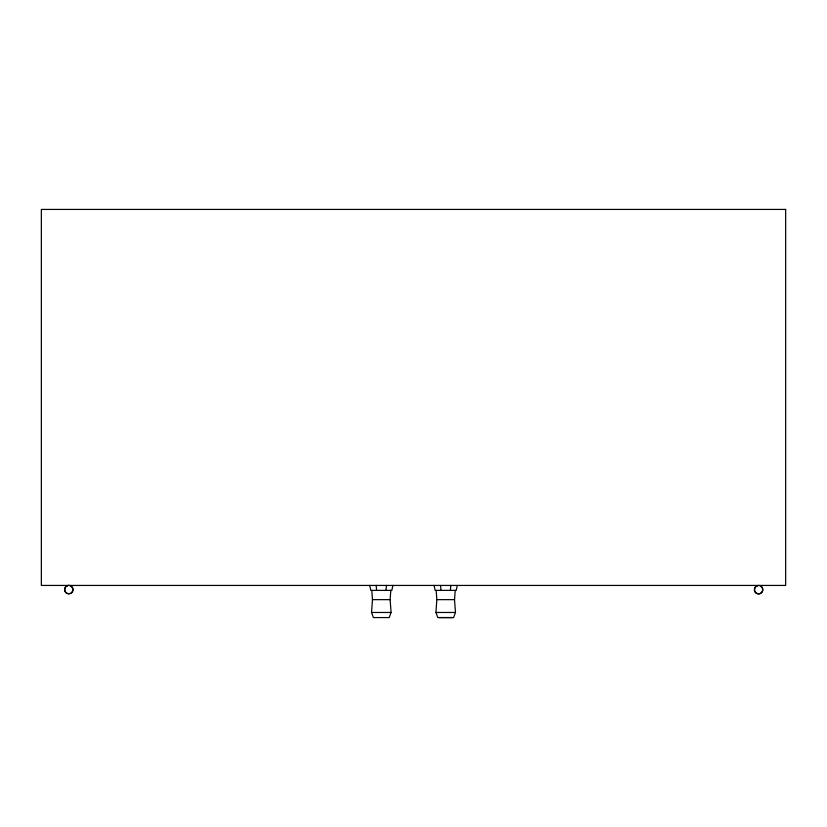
<?xml version="1.0" encoding="UTF-8"?>
<svg xmlns="http://www.w3.org/2000/svg" width="827" height="827" viewBox="0 0 827 827"><rect width="100%" height="100%" fill="white"/><g stroke="black" fill="none" stroke-linecap="round" stroke-linejoin="round"><path stroke-width="1.24" d="M372.501 599.647L371.519 612.466L373.401 617.573L389.207 617.573L391.088 612.466L390.117 599.647L390.82 590.385M455.201 590.385L454.54 599.647L436.852 599.647L435.912 612.466L437.793 617.573L453.599 617.573L455.481 612.466L454.499 599.647M385.992 590.385L386.457 585.433M450.384 590.385L450.839 585.433M392.897 585.433L391.853 590.385L370.765 590.385L369.721 585.433M457.279 585.433L456.235 590.385L435.147 590.385L434.103 585.433M439.044 617.573L452.338 617.573M390.148 599.647L372.46 599.647L371.799 590.385M371.519 612.466L391.088 612.466M435.912 612.466L455.481 612.466M440.543 585.433L441.008 590.385M376.161 585.433L376.616 590.385M436.18 590.385L436.852 599.647M70.853 586.095A4.052 4.052 0 0 1 70.853 593.114M69.881 593.517A4.052 4.052 0 0 1 64.909 590.654A4.052 4.052 0 0 1 67.783 585.692M760.633 586.188A4.052 4.052 0 0 1 761.481 592.566A4.052 4.052 0 0 1 755.092 591.729A4.052 4.052 0 0 1 757.563 585.785M785.65 209.427L41.35 209.427L41.35 585.433L785.65 585.433L785.65 209.427M66.698 593.3A4.259 4.259 0 0 0 73.096 589.61A4.259 4.259 0 0 0 66.698 585.909A4.259 4.259 0 0 0 66.698 593.3M756.478 593.393A4.259 4.259 0 0 0 762.876 589.703A4.259 4.259 0 0 0 756.478 586.002A4.259 4.259 0 0 0 756.478 593.393"/></g></svg>
